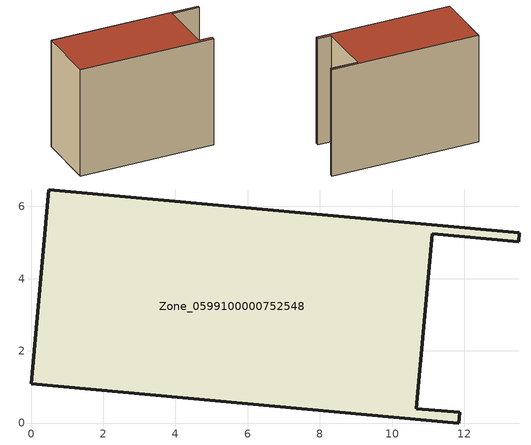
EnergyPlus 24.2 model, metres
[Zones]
Zone_0599100000752548
 floor ground (C_G): 0,1.08 0.49,6.46 13.53,5.27 13.51,5.03 11.12,5.25 10.68,0.4 11.87,0.29 11.84,0 z0
 wall outside (C_F): 13.51,5.03 13.53,5.27 0.49,6.46 0,1.08 11.84,0 11.87,0.29 10.68,0.4 11.12,5.25 13.51,5.03 z0:9.79
 roof outside (C_R): 10.68,0.4 11.12,5.25 13.51,5.03 13.53,5.27 0.49,6.46 0,1.08 11.84,0 11.87,0.29 z9.79
[BUILDING]
Pand.0599100000752548: North Axis=0; Terrain=City; Loads Convergence Tolerance Value=0.04; Temperature Convergence Tolerance Value=0.4; Solar Distribution=FullExterior; Maximum Number of Warmup Days=25; Minimum Number of Warmup Days=1
[Site:Location]
Rotterdam.The.Hague.AP_ZH_NLD Design_Conditions: Latitude=51.96; Longitude=4.45; Time Zone=1; Elevation=-4.5
[SITE:GROUNDTEMPERATURE:BUILDINGSURFACE]
18, 18, 18, 18, 18, 18, 18, 18, 18, 18, 18, 18
[MATERIAL] Thermal Absorptance=0.9; Solar Absorptance=0.7; Visible Absorptance=0.7
Name | Roughness | Thickness | Conductivity | Density | Specific Heat
G.TI.2006-2014 | MediumSmooth | 0.15 | 0.06 | 540 | 1210
F.TI.2006-2014 | Rough | 0.3 | 0.12 | 1920 | 840
R.TI.2006-2014 | MediumRough | 0.2 | 0.08 | 1500 | 1000
[CONSTRUCTION]
C_G: G.TI.2006-2014
C_F: F.TI.2006-2014
C_R: R.TI.2006-2014
[ZONE]
Zone_0599100000752548: Type=1; Multiplier=1; Ceiling Height=Autocalculate; Volume=Autocalculate; Floor Area=autocalculate; Part of Total Floor Area=Yes
[ZONEINFILTRATION:DESIGNFLOWRATE]
Infil_Zone_0599100000752548: Zone or ZoneList or Space or SpaceList=Zone_0599100000752548; Schedule=AlwaysOn; Design Flow Rate Calculation Method=Flow/Area; Flow Rate per Floor Area=0.0015; Constant Term Coefficient=1; Temperature Term Coefficient=0; Velocity Term Coefficient=0; Velocity Squared Term Coefficient=0
[HVACTEMPLATE:ZONE:IDEALLOADSAIRSYSTEM]
Zone_0599100000752548: Maximum Heating Supply Air Temperature=50; Minimum Cooling Supply Air Temperature=13; Maximum Heating Supply Air Humidity Ratio=0.0156; Minimum Cooling Supply Air Humidity Ratio=0.0077; Heating Limit=NoLimit; Cooling Limit=NoLimit; Dehumidification Control Type=ConstantSensibleHeatRatio; Cooling Sensible Heat Ratio=0.7; Dehumidification Setpoint=60; Humidification Control Type=None; Humidification Setpoint=30; Outdoor Air Method=None; Outdoor Air Flow Rate per Person=0.00944; Outdoor Air Flow Rate per Zone Floor Area=0; Outdoor Air Flow Rate per Zone=0; Demand Controlled Ventilation Type=None; Outdoor Air Economizer Type=NoEconomizer; Heat Recovery Type=None; Sensible Heat Recovery Effectiveness=0.7; Latent Heat Recovery Effectiveness=0.65
[ZONECONTROL:THERMOSTAT]
ThermostatControl_Zone_0599100000752548: Zone or ZoneList=Zone_0599100000752548; Control Type Schedule=DualSetpointControlType; Control 1=Thermostat_Zone_0599100000752548; Temperature Difference Between Cutout And Setpoint=0
[THERMOSTATSETPOINT:DUALSETPOINT]
Thermostat_Zone_0599100000752548: Heating Setpoint Temperature Schedule=HeatingSetpoint_Zone_0599100000752548; Cooling Setpoint Temperature Schedule=CoolingSetpoint_Zone_0599100000752548
[SCHEDULE:COMPACT]
HeatingSetpoint_Zone_0599100000752548: Through: 12/31, For: AllDays, Until: 24:00, 21
CoolingSetpoint_Zone_0599100000752548: Through: 12/31, For: AllDays, Until: 24:00, 24
DualSetpointControlType: Through: 12/31, For: AllDays, Until: 24:00, 4
AlwaysOn: Through: 12/31, For: AllDays, Until: 24:00, 1
